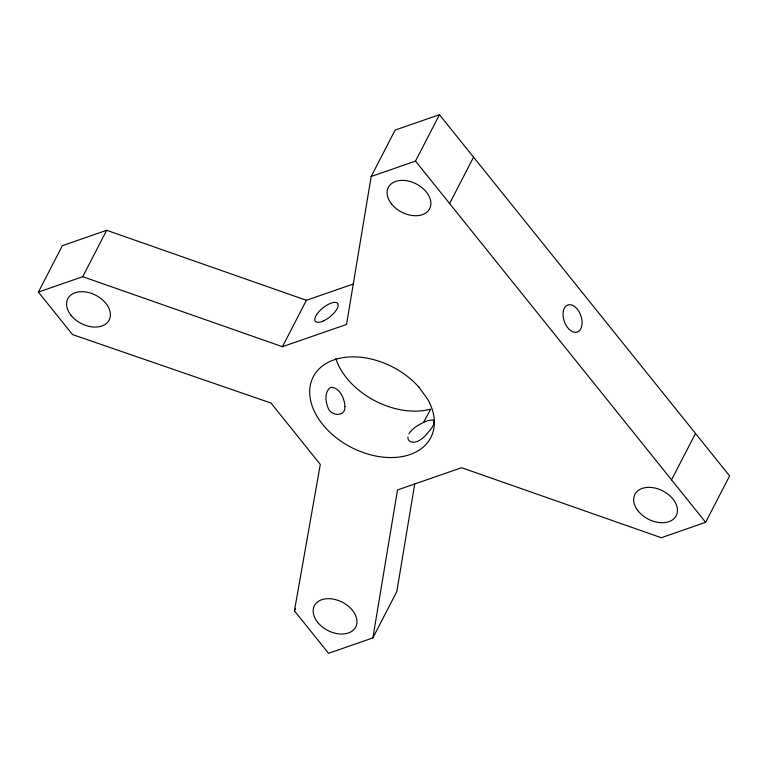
<?xml version="1.0" encoding="UTF-8"?>
<svg xmlns="http://www.w3.org/2000/svg" width="768" height="768" viewBox="0 0 768 768"><rect width="100%" height="100%" fill="white"/><g stroke="black" fill="none" stroke-linecap="round" stroke-linejoin="round"><path stroke-width="1.15" d="M372.874 637.91L397.507 489.965L461.606 467.702L661.315 537.715L705.648 522.317L729.6 475.91L439.459 114.691L395.126 130.09L371.174 176.496L346.541 324.442L282.442 346.704L82.733 276.691L38.4 292.09L72.509 334.56L270.979 403.037L320.294 464.438L294.432 610.848L328.541 653.309L372.874 637.91L396.826 591.504L414.758 483.802M38.4 292.09L62.352 245.683L106.685 230.285L306.394 300.298L353.626 283.891M82.733 276.691L106.685 230.285M282.442 346.704L306.394 300.298M371.174 176.496L415.507 161.098L439.459 114.691M449.616 203.558L473.568 157.152M294.432 610.848L295.517 608.736M671.539 479.846L695.491 433.44M408.864 433.814C412.32 428.544 417.907 425.04 423.523 422.429L430.733 409.133A66.163 45.206 27.3 0 1 335.798 358.598M423.523 422.429L427.517 420.72L433.056 419.866C436.454 424.723 428.698 431.126 426.01 434.966C422.093 439.066 416.045 444.086 410.006 441.581L408.307 439.786L407.827 437.002M415.507 161.098L705.648 522.317M344.928 406.387C345.83 417.485 330.326 416.256 327.898 407.376C325.402 401.146 324.317 391.507 330.806 387.331C339.725 387.274 344.621 398.707 344.928 406.387M418.8 386.938L413.021 381.091A66.163 45.206 27.3 0 0 312.941 377.434A66.163 45.206 27.3 0 0 376.243 456.106A66.163 45.206 27.3 0 0 427.872 399.552L418.8 386.938M391.622 204.077A23.242 15.878 27.3 0 0 429.226 209.434A23.242 15.878 27.3 0 0 406.09 180.634A23.242 15.878 27.3 0 0 391.622 204.077M71.126 315.408A23.242 15.878 27.3 0 0 108.739 320.755A23.242 15.878 27.3 0 0 85.603 291.955A23.242 15.878 27.3 0 0 71.126 315.408M638.198 511.066A23.242 15.878 27.3 0 0 675.802 516.422A23.242 15.878 27.3 0 0 652.666 487.622A23.242 15.878 27.3 0 0 638.198 511.066M317.712 622.387A23.242 15.878 27.3 0 0 355.315 627.744A23.242 15.878 27.3 0 0 332.179 598.944A23.242 15.878 27.3 0 0 317.712 622.387M323.846 320.746A14.304 5.693 -38.8 0 0 337.651 303.456A14.304 5.693 -38.8 0 0 317.885 312.902A14.304 5.693 -38.8 0 0 323.846 320.746M563.376 311.021A14.304 8.755 70.8 0 0 574.982 332.304A14.304 8.755 70.8 0 0 579.312 312.182A14.304 8.755 70.8 0 0 563.376 311.021"/></g></svg>
